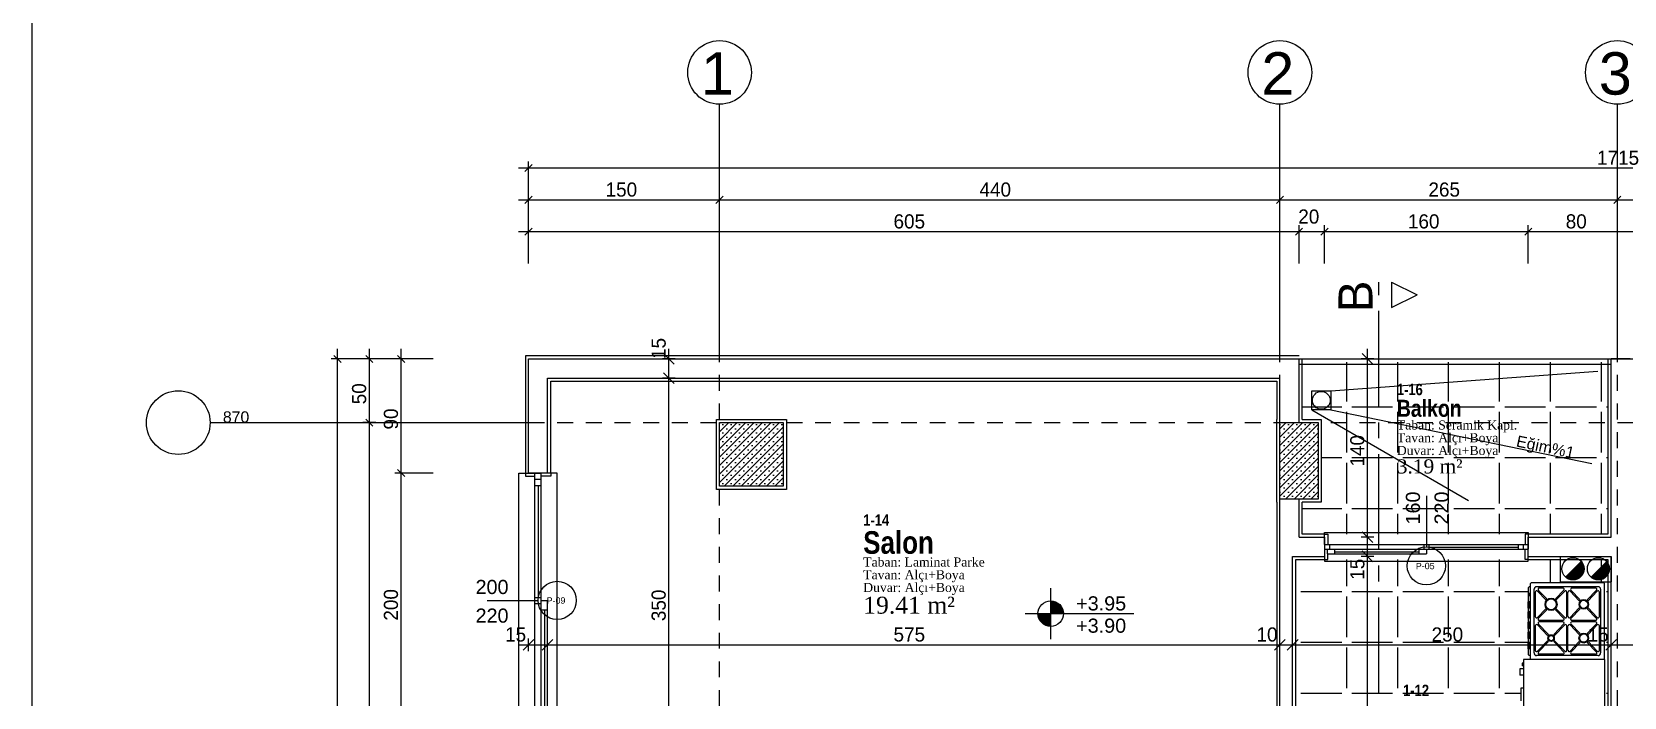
# Model space of a CAD drawing. Header units: metres. Extents: x -220 to 294, y -29 to 18.
# Drawn here: x -65.78 to -53.28, y 6.34 to 11.57 of the extents above; entities that cross this region are included whole.
import ezdxf

# ---------------------------------------------------------------- set-up
doc = ezdxf.new("R2010")
doc.units = ezdxf.units.M
doc.header["$MEASUREMENT"] = 0
doc.linetypes.add('CENTER2', pattern=[1.125, 0.75, -0.125, 0.125, -0.125])
doc.linetypes.add('HIDDEN2', pattern=[0.1875, 0.125, -0.0625])
for name, color, linetype in [('Aks', 7, 'Continuous'), ('Cember', 7, 'Continuous'), ('Cizgi', 7, 'Continuous'), ('Duvar', 7, 'Continuous'), ('Kapi_Pencere', 7, 'Continuous'), ('Kolon', 7, 'Continuous'), ('Korkuluk', 7, 'Continuous'), ('Kot', 7, 'Continuous'), ('Kutuphane', 7, 'Continuous'), ('Mahal', 7, 'Continuous'), ('Mahal_Kenari', 7, 'Continuous'), ('Olculendirme', 7, 'Continuous'), ('Standart', 7, 'Continuous'), ('Tarama', 7, 'Continuous')]:
    doc.layers.add(name, color=color, linetype=linetype)
doc.styles.add('arial_1_18', font='arial.ttf', dxfattribs={"height": 0.2})
doc.styles.add('comic sans ms_1_18', font='comic.ttf', dxfattribs={"height": 0.2})
doc.styles.add('swis721 cn btbold_1_18', font='swisscb.ttf', dxfattribs={"height": 0.2})
doc.styles.add('times new roman tur_1_18', font='times.ttf', dxfattribs={"height": 0.2})

msp = doc.modelspace()

# ---------------------------------------------------------------- hatches: boundary and pattern name
at = {"layer": 'Kolon', "linetype": 'Continuous', "lineweight": -3}
h = msp.add_hatch(dxfattribs=at)
h.set_pattern_fill('SACNCR', color=47, scale=0.5, style=0)
h.paths.add_polyline_path([(-60.383, 8.5), (-59.883, 8.5), (-59.883, 8), (-60.383, 8)])
h = msp.add_hatch(dxfattribs=at)
h.set_pattern_fill('SACNCR', color=47, scale=0.5, style=0)
h.paths.add_polyline_path([(-55.983, 8.5), (-55.683, 8.5), (-55.683, 7.9), (-55.983, 7.9)])
at = {"layer": 'Kot', "linetype": 'Continuous', "lineweight": -3}
for points in [[(-57.683, 7), (-57.684, 7.011), (-57.686, 7.022), (-57.689, 7.033), (-57.693, 7.043), (-57.698, 7.053), (-57.705, 7.062), (-57.712, 7.071), (-57.721, 7.078), (-57.73, 7.085), (-57.74, 7.09), (-57.75, 7.094), (-57.761, 7.097), (-57.772, 7.099), (-57.783, 7.1), (-57.783, 7)], [(-57.883, 7), (-57.882, 6.989), (-57.88, 6.978), (-57.877, 6.967), (-57.873, 6.957), (-57.868, 6.947), (-57.861, 6.938), (-57.854, 6.929), (-57.845, 6.922), (-57.836, 6.915), (-57.826, 6.91), (-57.816, 6.906), (-57.805, 6.903), (-57.794, 6.901), (-57.783, 6.9), (-57.783, 7)]]:
    msp.add_hatch(color=216, dxfattribs=at).paths.add_polyline_path(points)
at = {"layer": 'Standart', "linetype": 'Continuous', "lineweight": -3}
for points in [[(-53.743, 7.29), (-53.737, 7.284), (-53.726, 7.277), (-53.716, 7.272), (-53.703, 7.267), (-53.69, 7.265), (-53.682, 7.265), (-53.675, 7.265), (-53.665, 7.266), (-53.659, 7.268), (-53.653, 7.27), (-53.643, 7.274), (-53.632, 7.28), (-53.623, 7.288), (-53.616, 7.294), (-53.611, 7.301), (-53.607, 7.308), (-53.604, 7.312), (-53.6, 7.322), (-53.598, 7.33), (-53.596, 7.336), (-53.595, 7.341), (-53.595, 7.347), (-53.595, 7.354), (-53.595, 7.363), (-53.597, 7.371), (-53.6, 7.381), (-53.603, 7.388), (-53.606, 7.394), (-53.609, 7.399), (-53.612, 7.403), (-53.614, 7.406), (-53.617, 7.41), (-53.62, 7.413)], [(-53.543, 7.29), (-53.537, 7.284), (-53.526, 7.277), (-53.516, 7.272), (-53.503, 7.267), (-53.49, 7.265), (-53.482, 7.265), (-53.475, 7.265), (-53.465, 7.266), (-53.459, 7.268), (-53.453, 7.27), (-53.443, 7.274), (-53.432, 7.28), (-53.423, 7.288), (-53.416, 7.294), (-53.411, 7.301), (-53.407, 7.308), (-53.404, 7.312), (-53.4, 7.322), (-53.398, 7.33), (-53.396, 7.336), (-53.395, 7.341), (-53.395, 7.347), (-53.395, 7.354), (-53.395, 7.363), (-53.397, 7.371), (-53.4, 7.381), (-53.403, 7.388), (-53.406, 7.394), (-53.409, 7.399), (-53.412, 7.403), (-53.414, 7.406), (-53.417, 7.41), (-53.42, 7.413)]]:
    msp.add_hatch(color=173, dxfattribs=at).paths.add_polyline_path(points)

# ---------------------------------------------------------------- linework, layer by layer
at = {"layer": 'Aks', "color": 248, "linetype": 'Continuous', "lineweight": -3}
for points in [[(-60.383, 9), (-60.383, 11)], [(-55.983, 9), (-55.983, 11)], [(-53.333, 9), (-53.333, 11)], [(-64.383, 8.5), (-61.883, 8.5)]]:
    msp.add_lwpolyline(points, dxfattribs=at)
at = {"layer": 'Aks', "color": 248, "linetype": 'HIDDEN2', "lineweight": -3}
for points in [[(-60.383, -0.7), (-60.383, 9)], [(-55.983, -0.7), (-55.983, 9)], [(-53.333, -0.7), (-53.333, 9)], [(-61.883, 8.5), (-44.734, 8.5)]]:
    msp.add_lwpolyline(points, dxfattribs=at)
at = {"layer": 'Aks', "color": 115, "linetype": 'Continuous', "lineweight": -3}
for centre in [(-60.383, 11.25), (-55.983, 11.25), (-53.333, 11.25), (-64.633, 8.5)]:
    msp.add_circle(centre, 0.25, dxfattribs=at)
at = {"layer": 'Cember', "color": 251, "linetype": 'Continuous', "lineweight": -3}
msp.add_circle((-55.658, 8.675), 0.07, dxfattribs=at)
at = {"layer": 'Cizgi', "color": 216, "linetype": 'Continuous', "lineweight": -3}
msp.add_lwpolyline([(-65.783, 18), (-65.783, -12)], dxfattribs=at)
at = {"layer": 'Cizgi', "color": 251, "linetype": 'Continuous', "lineweight": -3}
for points in [[(-55.583, 8.75), (-53.487, 8.905)], [(-55.733, 8.6), (-55.733, 8.75)], [(-55.733, 8.75), (-55.583, 8.75)], [(-55.583, 8.75), (-55.583, 8.6)], [(-55.583, 8.6), (-55.733, 8.6)], [(-55.733, 8.6), (-54.501, 7.888)], [(-55.583, 8.6), (-53.535, 8.178)]]:
    msp.add_lwpolyline(points, dxfattribs=at)
at = {"layer": 'Duvar', "color": 187, "linetype": 'Continuous', "lineweight": -3}
for points in [[(-55.833, 9.025), (-61.908, 9.025)], [(-61.908, 9.025), (-61.908, 8.104)], [(-55.808, 8.525), (-55.808, 9)], [(-53.408, 9), (-53.408, 7.625)], [(-61.708, 8.825), (-56.008, 8.825)], [(-61.708, 8.104), (-61.708, 8.825)], [(-56.008, 8.825), (-56.008, 8.525)], [(-61.908, 8.104), (-61.908, 8.079)], [(-61.908, 8.079), (-61.833, 8.079)], [(-61.708, 8.079), (-61.783, 8.079)], [(-61.708, 8.104), (-61.708, 8.079)], [(-56.008, 7.875), (-56.008, 7.6)], [(-55.808, 7.625), (-55.808, 7.875)], [(-56.008, 7.6), (-56.008, 5.375)], [(-55.633, 7.625), (-55.808, 7.625)], [(-55.633, 7.625), (-55.608, 7.625)], [(-55.608, 7.625), (-55.608, 7.544)], [(-54.033, 7.625), (-54.058, 7.625)], [(-54.058, 7.625), (-54.058, 7.544)], [(-54.058, 7.425), (-54.058, 7.506)], [(-53.408, 7.625), (-54.033, 7.625)], [(-55.858, 7.425), (-55.633, 7.425)], [(-55.858, 5.25), (-55.858, 7.425)], [(-55.633, 7.425), (-55.608, 7.425)], [(-55.608, 7.425), (-55.608, 7.469)], [(-54.033, 7.425), (-54.058, 7.425)], [(-54.033, 7.425), (-53.408, 7.425)], [(-53.408, 7.425), (-53.408, 4.525)]]:
    msp.add_lwpolyline(points, dxfattribs=at)
at = {"layer": 'Duvar', "color": 166, "linetype": 'Continuous', "lineweight": -3}
for points in [[(-61.883, 9), (-55.833, 9)], [(-61.883, 8.104), (-61.883, 9)], [(-55.833, 8.5), (-55.833, 9)], [(-53.233, 9), (-53.383, 9)], [(-53.383, 7.6), (-53.383, 9)], [(-61.733, 8.85), (-55.983, 8.85)], [(-61.733, 8.104), (-61.733, 8.85)], [(-55.983, 8.5), (-55.983, 8.85)], [(-61.733, 8.104), (-61.883, 8.104)], [(-55.983, 7.6), (-55.983, 7.9)], [(-55.833, 7.6), (-55.833, 7.9)], [(-55.983, 5.35), (-55.983, 7.6)], [(-55.833, 7.6), (-55.633, 7.6)], [(-55.633, 7.6), (-55.633, 7.45)], [(-54.033, 7.6), (-53.383, 7.6)], [(-54.033, 7.45), (-54.033, 7.6)], [(-55.883, 7.45), (-55.633, 7.45)], [(-55.883, 5.25), (-55.883, 7.45)], [(-54.033, 7.45), (-53.383, 7.45)], [(-53.383, 4.5), (-53.383, 7.45)]]:
    msp.add_lwpolyline(points, dxfattribs=at)
at = {"layer": 'Kapi_Pencere', "color": 98, "linetype": 'Continuous', "lineweight": -3}
for points in [[(-61.958, 6.104), (-61.958, 8.104)], [(-61.958, 8.104), (-61.833, 8.104)], [(-61.833, 8.055), (-61.833, 8.104)], [(-61.833, 8.104), (-61.808, 8.104)], [(-61.833, 8.104), (-61.783, 8.104)], [(-61.833, 8.006), (-61.833, 8.055)], [(-61.833, 8.055), (-61.783, 8.055)], [(-61.833, 7.128), (-61.833, 8.006)], [(-61.833, 8.006), (-61.808, 8.006)], [(-61.833, 8.006), (-61.783, 8.006)], [(-61.808, 8.104), (-61.805, 8.104)], [(-61.808, 8.006), (-61.805, 8.006)], [(-61.805, 8.104), (-61.783, 8.104)], [(-61.805, 8.006), (-61.783, 8.006)], [(-61.805, 7.128), (-61.805, 8.006)], [(-61.783, 8.055), (-61.783, 8.104)], [(-61.658, 8.104), (-61.783, 8.104)], [(-61.783, 8.006), (-61.783, 8.055)], [(-61.783, 7.128), (-61.783, 8.006)], [(-61.658, 6.104), (-61.658, 8.104)], [(-54.833, 7.925), (-54.833, 7.525)], [(-55.633, 7.544), (-55.633, 7.638)], [(-55.633, 7.638), (-54.033, 7.638)], [(-54.033, 7.638), (-54.033, 7.544)], [(-55.633, 7.544), (-55.594, 7.544)], [(-55.633, 7.544), (-55.633, 7.506)], [(-55.633, 7.506), (-55.594, 7.506)], [(-55.633, 7.506), (-55.633, 7.413)], [(-55.613, 7.506), (-55.613, 7.469)], [(-55.594, 7.544), (-54.853, 7.544)], [(-55.594, 7.544), (-55.594, 7.506)], [(-55.594, 7.506), (-55.555, 7.506)], [(-55.555, 7.506), (-54.892, 7.506)], [(-55.555, 7.506), (-55.555, 7.487)], [(-55.555, 7.506), (-55.555, 7.469)], [(-54.892, 7.506), (-54.853, 7.506)], [(-54.892, 7.506), (-54.892, 7.487)], [(-54.892, 7.506), (-54.892, 7.469)], [(-54.853, 7.544), (-54.813, 7.544)], [(-54.853, 7.544), (-54.853, 7.506)], [(-54.853, 7.506), (-54.813, 7.506)], [(-54.833, 7.506), (-54.833, 7.469)], [(-54.813, 7.544), (-54.111, 7.544)], [(-54.813, 7.544), (-54.813, 7.525)], [(-54.813, 7.544), (-54.813, 7.506)], [(-54.813, 7.525), (-54.813, 7.523)], [(-54.813, 7.523), (-54.813, 7.506)], [(-54.813, 7.523), (-54.111, 7.523)], [(-54.813, 7.506), (-54.111, 7.506)], [(-54.111, 7.544), (-54.072, 7.544)], [(-54.111, 7.544), (-54.111, 7.525)], [(-54.111, 7.544), (-54.111, 7.506)], [(-54.111, 7.525), (-54.111, 7.523)], [(-54.111, 7.523), (-54.111, 7.506)], [(-54.111, 7.506), (-54.072, 7.506)], [(-54.072, 7.544), (-54.033, 7.544)], [(-54.072, 7.544), (-54.072, 7.506)], [(-54.072, 7.506), (-54.033, 7.506)], [(-54.033, 7.544), (-54.033, 7.525)], [(-54.033, 7.544), (-54.033, 7.506)], [(-54.033, 7.525), (-54.033, 7.523)], [(-54.033, 7.523), (-54.033, 7.506)], [(-54.033, 7.413), (-54.033, 7.506)], [(-55.633, 7.413), (-54.033, 7.413)], [(-55.613, 7.469), (-55.555, 7.469)], [(-55.555, 7.487), (-55.555, 7.485)], [(-55.555, 7.485), (-55.555, 7.469)], [(-55.555, 7.485), (-54.892, 7.485)], [(-55.555, 7.469), (-54.892, 7.469)], [(-54.892, 7.487), (-54.892, 7.485)], [(-54.892, 7.485), (-54.892, 7.469)], [(-54.892, 7.469), (-54.833, 7.469)], [(-61.833, 7.08), (-61.833, 7.128)], [(-61.833, 7.128), (-61.808, 7.128)], [(-61.833, 7.128), (-61.783, 7.128)], [(-61.808, 7.128), (-61.805, 7.128)], [(-61.805, 7.128), (-61.783, 7.128)], [(-61.783, 7.08), (-61.783, 7.128)], [(-62.208, 7.104), (-61.808, 7.104)], [(-61.833, 6.153), (-61.833, 7.08)], [(-61.833, 7.08), (-61.783, 7.08)], [(-61.783, 7.104), (-61.733, 7.104)], [(-61.783, 7.031), (-61.783, 7.08)], [(-61.783, 6.202), (-61.783, 7.031)], [(-61.783, 7.031), (-61.758, 7.031)], [(-61.783, 7.031), (-61.733, 7.031)], [(-61.758, 7.031), (-61.755, 7.031)], [(-61.755, 7.031), (-61.733, 7.031)], [(-61.755, 6.202), (-61.755, 7.031)], [(-61.733, 7.031), (-61.733, 7.104)], [(-61.733, 6.202), (-61.733, 7.031)]]:
    msp.add_lwpolyline(points, dxfattribs=at)
for centre in [(-54.833, 7.375), (-61.658, 7.104)]:
    msp.add_circle(centre, 0.15, dxfattribs=at)
at = {"layer": 'Kolon', "color": 187, "linetype": 'Continuous', "lineweight": -3}
for points in [[(-60.408, 8.525), (-59.858, 8.525)], [(-60.408, 7.975), (-60.408, 8.525)], [(-59.858, 8.525), (-59.858, 7.975)], [(-56.008, 7.875), (-56.008, 8.525)], [(-56.008, 8.525), (-56.008, 8.525)], [(-55.808, 8.525), (-55.658, 8.525)], [(-55.658, 8.525), (-55.658, 7.875)], [(-59.858, 7.975), (-60.408, 7.975)], [(-56.008, 7.875), (-56.008, 7.875)], [(-55.658, 7.875), (-55.808, 7.875)]]:
    msp.add_lwpolyline(points, dxfattribs=at)
at = {"layer": 'Kolon', "color": 177, "linetype": 'Continuous', "lineweight": -3}
for points in [[(-60.383, 8.5), (-59.883, 8.5)], [(-60.383, 8), (-60.383, 8.5)], [(-59.883, 8.5), (-59.883, 8)], [(-55.983, 8.5), (-55.683, 8.5)], [(-55.983, 7.9), (-55.983, 8.5)], [(-55.683, 8.5), (-55.683, 7.9)], [(-59.883, 8), (-60.383, 8)], [(-55.683, 7.9), (-55.983, 7.9)]]:
    msp.add_lwpolyline(points, dxfattribs=at)
at = {"layer": 'Korkuluk', "color": 97, "linetype": 'Continuous', "lineweight": -3}
for points in [[(-55.833, 9), (-53.383, 9)], [(-55.833, 8.96), (-55.833, 9)], [(-55.833, 8.96), (-53.383, 8.96)], [(-53.383, 8.96), (-53.383, 9)]]:
    msp.add_lwpolyline(points, dxfattribs=at)
at = {"layer": 'Kot', "color": 216, "linetype": 'Continuous', "lineweight": -3}
for points in [[(-57.783, 6.8), (-57.783, 7.2)], [(-57.983, 7), (-57.583, 7)], [(-57.583, 7), (-57.131, 7)]]:
    msp.add_lwpolyline(points, dxfattribs=at)
msp.add_circle((-57.783, 7), 0.1, dxfattribs=at)
at = {"layer": 'Kutuphane', "color": 253, "linetype": 'Continuous', "lineweight": -3}
for points in [[(-54.031, 7.206), (-54.027, 7.211)], [(-54.031, 7.094), (-54.031, 7.206)], [(-54.016, 7.211), (-54.027, 7.211)], [(-54.016, 7.159), (-54.027, 7.159)], [(-54.027, 7.139), (-54.027, 7.159)], [(-54.016, 7.139), (-54.027, 7.139)], [(-54.011, 7.241), (-54.016, 7.236)], [(-54.016, 6.646), (-54.016, 7.236)], [(-53.44, 7.241), (-54.011, 7.241)], [(-53.987, 6.691), (-53.987, 7.191)], [(-53.977, 6.977), (-53.977, 7.169)], [(-53.484, 7.211), (-53.968, 7.211)], [(-53.895, 7.108), (-53.961, 7.176)], [(-53.888, 7.116), (-53.954, 7.184)], [(-53.761, 7.201), (-53.947, 7.201)], [(-53.82, 7.116), (-53.754, 7.184)], [(-53.813, 7.108), (-53.747, 7.176)], [(-53.731, 6.977), (-53.731, 7.169)], [(-53.721, 6.977), (-53.721, 7.169)], [(-53.704, 7.176), (-53.632, 7.101)], [(-53.698, 7.184), (-53.625, 7.108)], [(-53.504, 7.201), (-53.691, 7.201)], [(-53.57, 7.108), (-53.497, 7.184)], [(-53.563, 7.101), (-53.491, 7.176)], [(-53.474, 6.977), (-53.474, 7.169)], [(-53.464, 6.691), (-53.464, 7.191)], [(-53.435, 7.236), (-53.44, 7.241)], [(-53.435, 6.646), (-53.435, 7.236)], [(-54.016, 7.094), (-54.035, 7.094)], [(-54.035, 7.044), (-54.035, 7.094)], [(-54.016, 7.044), (-54.035, 7.044)], [(-54.016, 7.014), (-54.035, 7.014)], [(-54.035, 6.964), (-54.035, 7.014)], [(-54.031, 7.014), (-54.031, 7.044)], [(-54.026, 7.044), (-54.026, 7.094)], [(-54.026, 6.964), (-54.026, 7.014)], [(-54.021, 7.044), (-54.021, 7.094)], [(-54.021, 6.964), (-54.021, 7.014)], [(-53.961, 6.97), (-53.895, 7.038)], [(-53.954, 6.963), (-53.888, 7.031)], [(-53.895, 7.108), (-53.888, 7.116)], [(-53.888, 7.031), (-53.895, 7.038)], [(-53.813, 7.108), (-53.82, 7.116)], [(-53.82, 7.031), (-53.813, 7.038)], [(-53.754, 6.963), (-53.82, 7.031)], [(-53.747, 6.97), (-53.813, 7.038)], [(-53.704, 6.97), (-53.632, 7.045)], [(-53.698, 6.963), (-53.625, 7.038)], [(-53.632, 7.101), (-53.625, 7.108)], [(-53.632, 7.045), (-53.625, 7.038)], [(-53.57, 7.108), (-53.563, 7.101)], [(-53.57, 7.038), (-53.563, 7.045)], [(-53.57, 7.038), (-53.497, 6.963)], [(-53.563, 7.045), (-53.491, 6.97)], [(-54.016, 6.964), (-54.035, 6.964)], [(-54.016, 6.934), (-54.035, 6.934)], [(-54.035, 6.884), (-54.035, 6.934)], [(-54.016, 6.884), (-54.035, 6.884)], [(-54.031, 6.934), (-54.031, 6.964)], [(-54.031, 6.854), (-54.031, 6.884)], [(-54.026, 6.884), (-54.026, 6.934)], [(-54.021, 6.884), (-54.021, 6.934)], [(-53.977, 6.712), (-53.977, 6.904)], [(-53.881, 6.829), (-53.961, 6.911)], [(-53.874, 6.836), (-53.954, 6.919)], [(-53.761, 6.946), (-53.947, 6.946)], [(-53.761, 6.936), (-53.947, 6.936)], [(-53.833, 6.836), (-53.754, 6.919)], [(-53.827, 6.829), (-53.747, 6.911)], [(-53.731, 6.712), (-53.731, 6.904)], [(-53.721, 6.712), (-53.721, 6.904)], [(-53.632, 6.836), (-53.704, 6.911)], [(-53.625, 6.843), (-53.698, 6.919)], [(-53.504, 6.946), (-53.691, 6.946)], [(-53.504, 6.936), (-53.691, 6.936)], [(-53.497, 6.919), (-53.57, 6.843)], [(-53.491, 6.911), (-53.563, 6.836)], [(-53.474, 6.712), (-53.474, 6.904)], [(-54.035, 6.804), (-54.035, 6.854)], [(-54.016, 6.854), (-54.035, 6.854)], [(-54.016, 6.804), (-54.035, 6.804)], [(-54.035, 6.724), (-54.035, 6.774)], [(-54.016, 6.774), (-54.035, 6.774)], [(-54.031, 6.774), (-54.031, 6.804)], [(-54.026, 6.804), (-54.026, 6.854)], [(-54.026, 6.724), (-54.026, 6.774)], [(-54.021, 6.804), (-54.021, 6.854)], [(-54.021, 6.724), (-54.021, 6.774)], [(-53.961, 6.705), (-53.881, 6.787)], [(-53.954, 6.698), (-53.874, 6.78)], [(-53.881, 6.829), (-53.874, 6.836)], [(-53.874, 6.78), (-53.881, 6.787)], [(-53.827, 6.829), (-53.833, 6.836)], [(-53.833, 6.78), (-53.827, 6.787)], [(-53.754, 6.698), (-53.833, 6.78)], [(-53.747, 6.705), (-53.827, 6.787)], [(-53.632, 6.78), (-53.704, 6.705)], [(-53.625, 6.773), (-53.698, 6.698)], [(-53.625, 6.843), (-53.632, 6.836)], [(-53.625, 6.773), (-53.632, 6.78)], [(-53.563, 6.836), (-53.57, 6.843)], [(-53.563, 6.78), (-53.57, 6.773)], [(-53.497, 6.698), (-53.57, 6.773)], [(-53.491, 6.705), (-53.563, 6.78)], [(-53.435, 6.641), (-54.07, 6.641)], [(-54.07, 6.641), (-54.07, 6.041)], [(-54.016, 6.724), (-54.035, 6.724)], [(-54.031, 6.676), (-54.031, 6.724)], [(-54.027, 6.671), (-54.031, 6.676)], [(-54.016, 6.671), (-54.027, 6.671)], [(-54.016, 6.646), (-54.011, 6.641)], [(-53.44, 6.641), (-54.011, 6.641)], [(-53.484, 6.671), (-53.968, 6.671)], [(-53.761, 6.681), (-53.947, 6.681)], [(-53.504, 6.681), (-53.691, 6.681)], [(-53.435, 6.646), (-53.44, 6.641)], [(-53.435, 6.641), (-53.435, 6.041)], [(-54.1, 6.567), (-54.1, 6.517)], [(-54.07, 6.567), (-54.1, 6.567)], [(-54.07, 6.517), (-54.1, 6.517)], [(-54.07, 6.611), (-54.08, 6.611)], [(-54.08, 6.611), (-54.08, 6.591)], [(-54.07, 6.591), (-54.08, 6.591)], [(-54.07, 6.611), (-54.07, 6.591)], [(-54.09, 6.416), (-54.09, 6.316)], [(-54.07, 6.416), (-54.09, 6.416)], [(-54.07, 6.416), (-54.07, 6.316)]]:
    msp.add_lwpolyline(points, dxfattribs=at)
for centre, major_axis, start_param, end_param in [((-53.968, 7.191), (0, -0.02), -3.141593, -1.570796), ((-53.968, 7.169), (0, -0.01), -3.926991, -1.570796), ((-53.947, 7.191), (0, -0.01), -3.141593, -0.785398), ((-53.761, 7.191), (0, -0.01), 0.785398, 3.141593), ((-53.74, 7.169), (0, -0.01), -4.712389, -2.356194), ((-53.711, 7.169), (0, -0.01), -3.926991, -1.570796), ((-53.691, 7.191), (0, -0.01), -3.141593, -0.785398), ((-53.504, 7.191), (0, -0.01), 0.785398, 3.141593), ((-53.484, 7.169), (0, -0.01), -4.712389, -2.356194), ((-53.484, 7.191), (0, -0.02), -4.712389, -3.141593), ((-53.968, 6.977), (0, -0.01), -1.570796, 0.785398), ((-53.968, 6.904), (0, -0.01), -3.926991, -1.570796), ((-53.947, 6.956), (0, -0.01), -2.356194, 0), ((-53.947, 6.926), (0, -0.01), -3.141593, -0.785398), ((-53.761, 6.956), (0, -0.01), 0, 2.356194), ((-53.761, 6.926), (0, -0.01), 0.785398, 3.141593), ((-53.74, 6.977), (0, -0.01), -0.785398, 1.570796), ((-53.74, 6.904), (0, -0.01), -4.712389, -2.356194), ((-53.711, 6.977), (0, -0.01), -1.570796, 0.785398), ((-53.711, 6.904), (0, -0.01), -3.926991, -1.570796), ((-53.691, 6.956), (0, -0.01), -2.356194, 0), ((-53.691, 6.926), (0, -0.01), -3.141593, -0.785398), ((-53.504, 6.956), (0, -0.01), 0, 2.356194), ((-53.504, 6.926), (0, -0.01), 0.785398, 3.141593), ((-53.484, 6.977), (0, -0.01), -0.785398, 1.570796), ((-53.484, 6.904), (0, -0.01), -4.712389, -2.356194), ((-53.968, 6.691), (0, -0.02), -1.570796, 0), ((-53.968, 6.712), (0, -0.01), -1.570796, 0.785398), ((-53.947, 6.691), (0, -0.01), -2.356194, 0), ((-53.761, 6.691), (0, -0.01), 0, 2.356194), ((-53.74, 6.712), (0, -0.01), -0.785398, 1.570796), ((-53.711, 6.712), (0, -0.01), -1.570796, 0.785398), ((-53.691, 6.691), (0, -0.01), -2.356194, 0), ((-53.504, 6.691), (0, -0.01), 0, 2.356194), ((-53.484, 6.712), (0, -0.01), -0.785398, 1.570796), ((-53.484, 6.691), (0, -0.02), 0, 1.570796)]:
    msp.add_ellipse(centre, major_axis=major_axis, ratio=0.967742, start_param=start_param, end_param=end_param, dxfattribs=at)
for centre, major_axis in [((-53.854, 7.073), (0, -0.0488)), ((-53.854, 7.073), (0, -0.0428)), ((-53.597, 7.073), (0, -0.0376)), ((-53.597, 7.073), (0, -0.0316)), ((-53.854, 6.808), (0, -0.0264)), ((-53.854, 6.808), (0, -0.0204)), ((-53.597, 6.808), (0, -0.0389)), ((-53.597, 6.808), (0, -0.0329))]:
    msp.add_ellipse(centre, major_axis=major_axis, ratio=0.967742, dxfattribs=at)
at = {"layer": 'Mahal_Kenari', "color": 167, "linetype": 'Continuous', "lineweight": -3}
for points in [[(-55.833, 9), (-53.383, 9)], [(-55.833, 9), (-53.383, 9)], [(-53.383, 9), (-50.783, 9)]]:
    msp.add_lwpolyline(points, dxfattribs=at)
at = {"layer": 'Olculendirme', "color": 59, "linetype": 'Continuous', "lineweight": -3}
for points in [[(-61.855, 10.528), (-61.911, 10.472)], [(-61.855, 10.278), (-61.911, 10.222)], [(-60.355, 10.278), (-60.411, 10.222)], [(-55.955, 10.278), (-56.011, 10.222)], [(-53.305, 10.278), (-53.361, 10.222)], [(-61.855, 10.028), (-61.911, 9.972)], [(-55.805, 10.028), (-55.861, 9.972)], [(-55.605, 10.028), (-55.661, 9.972)], [(-54.005, 10.028), (-54.061, 9.972)], [(-63.411, 9.028), (-63.355, 8.972)], [(-63.161, 9.028), (-63.105, 8.972)], [(-62.911, 9.028), (-62.855, 8.972)], [(-60.823, 9.042), (-60.739, 8.958)], [(-55.338, 9.042), (-55.253, 8.958)], [(-60.823, 8.892), (-60.739, 8.808)], [(-63.161, 8.528), (-63.105, 8.472)], [(-62.911, 8.132), (-62.855, 8.076)], [(-55.338, 7.642), (-55.253, 7.558)], [(-55.338, 7.492), (-55.253, 7.408)], [(-61.841, 6.798), (-61.925, 6.714)], [(-61.691, 6.798), (-61.775, 6.714)], [(-55.941, 6.798), (-56.025, 6.714)], [(-55.841, 6.798), (-55.925, 6.714)], [(-53.341, 6.798), (-53.425, 6.714)]]:
    msp.add_lwpolyline(points, dxfattribs=at)
at = {"layer": 'Olculendirme', "color": 47, "linetype": 'Continuous', "lineweight": -3}
for points in [[(-61.883, 10.45), (-61.883, 10.55)], [(-61.963, 10.5), (-44.654, 10.5)], [(-61.883, 10), (-61.883, 10.5)], [(-61.883, 10.2), (-61.883, 10.3)], [(-60.383, 10.2), (-60.383, 10.3)], [(-55.983, 10.2), (-55.983, 10.3)], [(-53.333, 10.2), (-53.333, 10.3)], [(-61.963, 10.25), (-44.654, 10.25)], [(-61.883, 9.75), (-61.883, 10.05)], [(-55.833, 9.75), (-55.833, 10.05)], [(-55.633, 9.75), (-55.633, 10.05)], [(-54.033, 9.75), (-54.033, 10.05)], [(-61.963, 10), (-44.654, 10)], [(-63.383, -0.78), (-63.383, 9.08)], [(-63.133, -0.78), (-63.133, 9.08)], [(-62.883, -0.78), (-62.883, 9.08)], [(-60.781, -0.78), (-60.781, 9.08)], [(-55.295, -0.28), (-55.295, 9.08)], [(-63.333, 9), (-63.433, 9)], [(-62.883, 9), (-63.383, 9)], [(-63.083, 9), (-63.183, 9)], [(-62.633, 9), (-62.933, 9)], [(-60.731, 9), (-60.831, 9)], [(-55.245, 9), (-55.345, 9)], [(-60.731, 8.85), (-60.831, 8.85)], [(-63.083, 8.5), (-63.183, 8.5)], [(-62.633, 8.104), (-62.933, 8.104)], [(-55.245, 7.6), (-55.345, 7.6)], [(-55.245, 7.45), (-55.345, 7.45)], [(-61.963, 6.756), (-44.654, 6.756)], [(-61.883, 6.706), (-61.883, 6.806)], [(-61.733, 6.706), (-61.733, 6.806)], [(-55.983, 6.706), (-55.983, 6.806)], [(-55.883, 6.706), (-55.883, 6.806)], [(-53.383, 6.706), (-53.383, 6.806)]]:
    msp.add_lwpolyline(points, dxfattribs=at)
at = {"layer": 'Standart', "color": 250, "linetype": 'CENTER2', "lineweight": -3}
msp.add_lwpolyline([(-55.206, -1.498), (-55.206, 9.603)], dxfattribs=at)
at = {"layer": 'Standart', "color": 250, "linetype": 'Continuous', "lineweight": -3}
for points in [[(-55.106, 9.603), (-55.106, 9.403)], [(-55.106, 9.603), (-54.906, 9.503)], [(-55.106, 9.403), (-54.906, 9.503)]]:
    msp.add_lwpolyline(points, dxfattribs=at)
at = {"layer": 'Standart', "color": 166, "linetype": 'Continuous', "lineweight": -3}
for points in [[(-53.783, 7.45), (-53.783, 7.25)], [(-53.783, 7.45), (-53.383, 7.45)], [(-53.383, 7.45), (-53.383, 7.25)], [(-53.783, 7.25), (-53.383, 7.25)]]:
    msp.add_lwpolyline(points, dxfattribs=at)
for centre in [(-53.682, 7.352), (-53.482, 7.352)]:
    msp.add_circle(centre, 0.0871, dxfattribs=at)
at = {"layer": 'Tarama', "color": 133, "linetype": 'Continuous', "lineweight": -3}
for points in [[(-55.458, 8.665), (-55.458, 8.975)], [(-55.058, 8.665), (-55.058, 8.975)], [(-54.658, 8.665), (-54.658, 8.975)], [(-54.258, 8.665), (-54.258, 8.975)], [(-53.858, 8.665), (-53.858, 8.975)], [(-53.458, 8.665), (-53.458, 8.975)], [(-55.808, 8.625), (-55.498, 8.625)], [(-55.458, 8.265), (-55.458, 8.585)], [(-55.418, 8.625), (-55.098, 8.625)], [(-55.058, 8.265), (-55.058, 8.585)], [(-55.018, 8.625), (-54.698, 8.625)], [(-54.658, 8.265), (-54.658, 8.585)], [(-54.618, 8.625), (-54.298, 8.625)], [(-54.258, 8.265), (-54.258, 8.585)], [(-54.218, 8.625), (-53.898, 8.625)], [(-53.858, 8.265), (-53.858, 8.585)], [(-53.818, 8.625), (-53.498, 8.625)], [(-53.458, 8.265), (-53.458, 8.585)], [(-53.418, 8.625), (-53.408, 8.625)], [(-55.658, 8.225), (-55.498, 8.225)], [(-55.458, 7.865), (-55.458, 8.185)], [(-55.418, 8.225), (-55.098, 8.225)], [(-55.058, 7.865), (-55.058, 8.185)], [(-55.018, 8.225), (-54.698, 8.225)], [(-54.658, 7.865), (-54.658, 8.185)], [(-54.618, 8.225), (-54.298, 8.225)], [(-54.258, 7.865), (-54.258, 8.185)], [(-54.218, 8.225), (-53.898, 8.225)], [(-53.858, 7.865), (-53.858, 8.185)], [(-53.818, 8.225), (-53.498, 8.225)], [(-53.458, 7.865), (-53.458, 8.185)], [(-53.418, 8.225), (-53.408, 8.225)], [(-55.808, 7.825), (-55.498, 7.825)], [(-55.458, 7.625), (-55.458, 7.785)], [(-55.418, 7.825), (-55.098, 7.825)], [(-55.058, 7.625), (-55.058, 7.785)], [(-55.018, 7.825), (-54.698, 7.825)], [(-54.658, 7.625), (-54.658, 7.785)], [(-54.618, 7.825), (-54.298, 7.825)], [(-54.258, 7.625), (-54.258, 7.785)], [(-54.218, 7.825), (-53.898, 7.825)], [(-53.858, 7.625), (-53.858, 7.785)], [(-53.818, 7.825), (-53.498, 7.825)], [(-53.458, 7.625), (-53.458, 7.785)], [(-53.418, 7.825), (-53.408, 7.825)], [(-55.458, 7.215), (-55.458, 7.425)], [(-55.058, 7.215), (-55.058, 7.425)], [(-54.658, 7.215), (-54.658, 7.425)], [(-54.258, 7.215), (-54.258, 7.425)], [(-53.858, 7.241), (-53.858, 7.425)], [(-53.458, 7.241), (-53.458, 7.425)], [(-55.818, 7.175), (-55.498, 7.175)], [(-55.458, 6.815), (-55.458, 7.135)], [(-55.418, 7.175), (-55.098, 7.175)], [(-55.058, 6.815), (-55.058, 7.135)], [(-55.018, 7.175), (-54.698, 7.175)], [(-54.658, 6.815), (-54.658, 7.135)], [(-54.618, 7.175), (-54.298, 7.175)], [(-54.258, 6.815), (-54.258, 7.135)], [(-54.218, 7.175), (-54.031, 7.175)], [(-53.418, 7.175), (-53.408, 7.175)], [(-55.818, 6.775), (-55.498, 6.775)], [(-55.418, 6.775), (-55.098, 6.775)], [(-55.018, 6.775), (-54.698, 6.775)], [(-54.618, 6.775), (-54.298, 6.775)], [(-54.218, 6.775), (-54.031, 6.775)], [(-53.418, 6.775), (-53.408, 6.775)], [(-55.458, 6.415), (-55.458, 6.735)], [(-55.058, 6.415), (-55.058, 6.735)], [(-54.658, 6.415), (-54.658, 6.735)], [(-54.258, 6.415), (-54.258, 6.735)], [(-53.858, 6.641), (-53.858, 6.642)], [(-53.458, 6.641), (-53.458, 6.645)], [(-55.818, 6.375), (-55.498, 6.375)], [(-55.418, 6.375), (-55.098, 6.375)], [(-55.018, 6.375), (-54.698, 6.375)], [(-54.618, 6.375), (-54.298, 6.375)], [(-54.218, 6.375), (-54.09, 6.375)], [(-53.418, 6.375), (-53.408, 6.375)]]:
    msp.add_lwpolyline(points, dxfattribs=at)

# ---------------------------------------------------------------- texts
at = {"layer": 'Aks', "color": 19, "linetype": 'Continuous', "lineweight": -3, "style": 'arial_1_18'}
for s, p in [('1', (-60.529, 11.076)), ('2', (-56.129, 11.076)), ('3', (-53.479, 11.076))]:
    msp.add_text(s, height=0.333, dxfattribs=at).set_placement(p)
at = {"layer": 'Aks', "color": 250, "linetype": 'Continuous', "lineweight": -3, "style": 'arial_1_18'}
msp.add_text('870', height=0.0889, dxfattribs=at).set_placement((-64.283, 8.5))
at = {"layer": 'Kapi_Pencere', "color": 98, "linetype": 'Continuous', "lineweight": -3, "style": 'arial_1_18'}
for s, p in [('160', (-54.883, 7.7)), ('220', (-54.658, 7.7))]:
    msp.add_text(s, height=0.1111, rotation=90, dxfattribs=at).set_placement(p)
for s, height, p in [('P-05', 0.05, (-54.916, 7.349)), ('200', 0.1111, (-62.299, 7.154)), ('P-09', 0.05, (-61.741, 7.078)), ('220', 0.1111, (-62.299, 6.929))]:
    msp.add_text(s, height=height, dxfattribs=at).set_placement(p)
at = {"layer": 'Kot', "color": 19, "linetype": 'Continuous', "lineweight": -3, "style": 'arial_1_18'}
msp.add_text('Eğim%1', height=0.0889, rotation=348.0067, dxfattribs=at).set_placement((-54.133, 8.314))
for s, p in [('+3.95', (-57.583, 7.025)), ('+3.90', (-57.583, 6.85))]:
    msp.add_text(s, height=0.1111, dxfattribs=at).set_placement(p)
at = {"layer": 'Mahal', "color": 15, "linetype": 'Continuous', "lineweight": -3, "style": 'swis721 cn btbold_1_18'}
for s, height, p in [('1-16', 0.0889, (-55.065, 8.716)), ('Balkon', 0.1333, (-55.065, 8.546)), ('1-14', 0.0889, (-59.255, 7.69)), ('Salon', 0.1778, (-59.255, 7.47)), ('1-12', 0.0889, (-55.016, 6.353))]:
    msp.add_text(s, height=height, dxfattribs=at).set_placement(p)
at = {"layer": 'Mahal', "color": 58, "linetype": 'Continuous', "lineweight": -3, "style": 'times new roman tur_1_18'}
for s, p in [('Taban: Seramik Kapl.', (-55.065, 8.446)), ('Tavan: Alçı+Boya', (-55.065, 8.346)), ('Duvar: Alçı+Boya', (-55.065, 8.246)), ('Taban: Laminat Parke', (-59.255, 7.37)), ('Tavan: Alçı+Boya', (-59.255, 7.27)), ('Duvar: Alçı+Boya', (-59.255, 7.17))]:
    msp.add_text(s, height=0.07111, dxfattribs=at).set_placement(p)
at = {"layer": 'Mahal', "color": 38, "linetype": 'Continuous', "lineweight": -3, "style": 'times new roman tur_1_18'}
for s, height, p in [('3.19 m²', 0.1111, (-55.065, 8.101)), ('19.41 m²', 0.1333, (-59.255, 7))]:
    msp.add_text(s, height=height, dxfattribs=at).set_placement(p)
at = {"layer": 'Olculendirme', "color": 19, "linetype": 'Continuous', "lineweight": -3, "style": 'comic sans ms_1_18'}
for s, p in [('1715', (-53.493, 10.525)), ('150', (-61.278, 10.275)), ('440', (-58.342, 10.275)), ('265', (-54.817, 10.275)), ('605', (-59.017, 10.025)), ('20', (-55.839, 10.063)), ('160', (-54.978, 10.025)), ('80', (-53.739, 10.025)), ('15', (-62.067, 6.781)), ('575', (-59.017, 6.781)), ('10', (-56.167, 6.781)), ('250', (-54.792, 6.781)), ('15', (-53.567, 6.781))]:
    msp.add_text(s, height=0.1111, dxfattribs=at).set_placement(p)
for s, p in [('15', (-60.806, 9)), ('50', (-63.158, 8.644)), ('90', (-62.908, 8.446)), ('140', (-55.32, 8.155)), ('15', (-55.32, 7.266)), ('200', (-62.908, 6.945)), ('350', (-60.806, 6.941))]:
    msp.add_text(s, height=0.1111, rotation=90, dxfattribs=at).set_placement(p)
at = {"layer": 'Standart', "color": 19, "linetype": 'Continuous', "lineweight": -3, "style": 'arial_1_18'}
msp.add_text('B', height=0.267, rotation=90, dxfattribs=at).set_placement((-55.256, 9.367))

doc.saveas('drawing.dxf')
